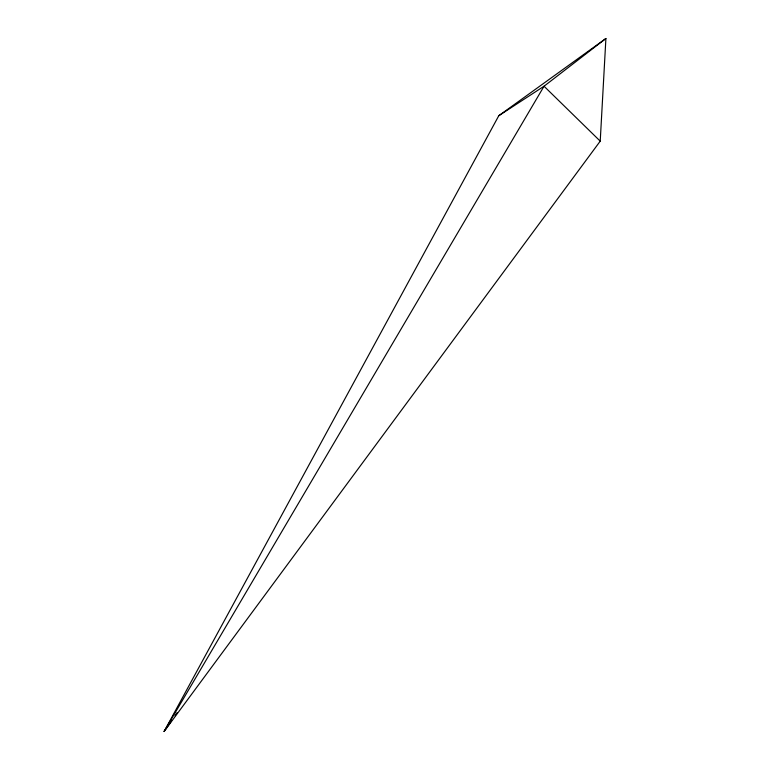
<?xml version="1.0" encoding="UTF-8"?>
<svg xmlns="http://www.w3.org/2000/svg" width="770" height="770" viewBox="0 0 770 770"><rect width="100%" height="100%" fill="white"/><g stroke="black" fill="none" stroke-linecap="round" stroke-linejoin="round"><path stroke-width="1.16" d="M600.225 141.151L605.903 38.5L498.787 115.712L164.097 731.5L600.225 141.151L544.034 86.23L498.787 115.712M171.604 720.624L164.097 731.5L544.034 86.23L605.903 38.5M175.011 715.676L177.062 712.712"/></g></svg>
